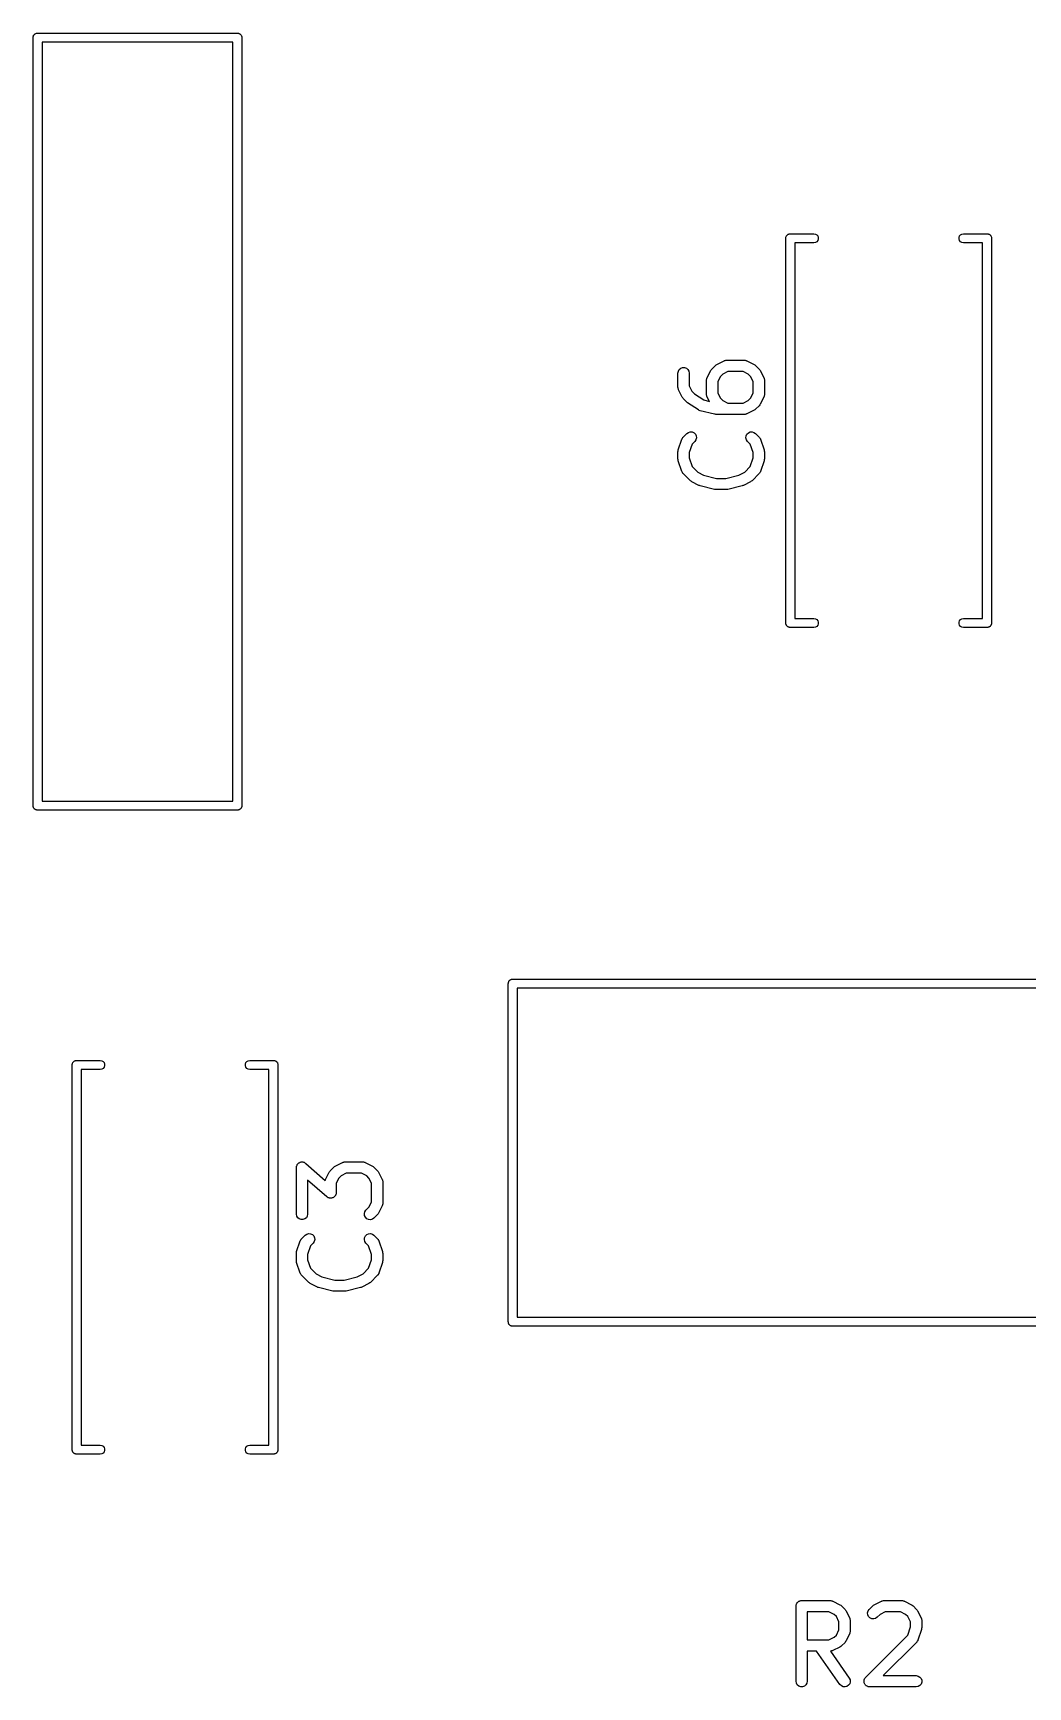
# Model space of a CAD drawing. Extents: x 135.1 to 182.9, y -142 to -62.3.
# Drawn here: x 135.11 to 148.35, y -120.22 to -98.21 of the extents above; entities that cross this region are included whole.
import ezdxf

# ---------------------------------------------------------------- set-up
doc = ezdxf.new("R2010")
doc.units = 0
doc.header["$MEASUREMENT"] = 0
doc.layers.add('BLACK', color=7, linetype='CONTINUOUS')

msp = doc.modelspace()

# ---------------------------------------------------------------- linework, layer by layer
at = {"layer": 'Black'}
for p, q in [((135.11, -98.27), (135.111, -98.2648)), ((135.11, -108.49), (135.11, -98.27)), ((135.111, -98.2596), (135.113, -98.2547)), ((135.111, -98.2648), (135.111, -98.2596)), ((135.113, -98.2547), (135.114, -98.2495)), ((135.114, -98.2495), (135.116, -98.2449)), ((135.116, -98.2449), (135.118, -98.24)), ((135.118, -98.24), (135.121, -98.236)), ((135.121, -98.236), (135.124, -98.2314)), ((135.124, -98.2314), (135.128, -98.2281)), ((135.128, -98.2281), (135.131, -98.224)), ((135.131, -98.224), (135.136, -98.2214)), ((135.136, -98.2214), (135.14, -98.218)), ((135.14, -98.218), (135.145, -98.2162)), ((135.145, -98.2162), (135.149, -98.2136)), ((135.149, -98.2136), (135.155, -98.2127)), ((135.155, -98.2127), (135.16, -98.2109)), ((135.16, -98.2109), (135.165, -98.2109)), ((135.165, -98.2109), (135.17, -98.21)), ((135.17, -98.21), (137.83, -98.21)), ((135.23, -98.33), (135.23, -108.43)), ((137.77, -98.33), (135.23, -98.33)), ((137.77, -108.43), (137.77, -98.33)), ((137.83, -98.21), (137.835, -98.2109)), ((137.835, -98.2109), (137.84, -98.2109)), ((137.84, -98.2109), (137.845, -98.2127)), ((137.845, -98.2127), (137.851, -98.2136)), ((137.851, -98.2136), (137.855, -98.2162)), ((137.855, -98.2162), (137.86, -98.218)), ((137.86, -98.218), (137.864, -98.2214)), ((137.864, -98.2214), (137.869, -98.224)), ((137.869, -98.224), (137.872, -98.2281)), ((137.872, -98.2281), (137.876, -98.2314)), ((137.876, -98.2314), (137.879, -98.236)), ((137.879, -98.236), (137.882, -98.24)), ((137.882, -98.24), (137.884, -98.2449)), ((137.884, -98.2449), (137.886, -98.2495)), ((137.886, -98.2495), (137.887, -98.2547)), ((137.887, -98.2547), (137.889, -98.2596)), ((137.889, -98.2596), (137.889, -98.2648)), ((137.889, -98.2648), (137.89, -98.27)), ((137.89, -98.27), (137.89, -108.49)), ((145.13, -100.94), (145.131, -100.935)), ((145.13, -106.06), (145.13, -100.94)), ((145.131, -100.93), (145.133, -100.925)), ((145.131, -100.935), (145.131, -100.93)), ((145.133, -100.925), (145.134, -100.919)), ((145.134, -100.919), (145.136, -100.915)), ((145.136, -100.915), (145.138, -100.91)), ((145.138, -100.91), (145.141, -100.906)), ((145.141, -100.906), (145.144, -100.901)), ((145.144, -100.901), (145.148, -100.898)), ((145.148, -100.898), (145.151, -100.894)), ((145.151, -100.894), (145.156, -100.891)), ((145.156, -100.891), (145.16, -100.888)), ((145.16, -100.888), (145.165, -100.886)), ((145.165, -100.886), (145.169, -100.884)), ((145.169, -100.884), (145.175, -100.883)), ((145.175, -100.883), (145.18, -100.881)), ((145.18, -100.881), (145.185, -100.881)), ((145.185, -100.881), (145.19, -100.88)), ((145.19, -100.88), (145.504, -100.88)), ((145.504, -101), (145.25, -101)), ((145.25, -101), (145.25, -106)), ((145.504, -100.88), (145.525, -100.884)), ((145.525, -100.996), (145.504, -101)), ((145.525, -100.884), (145.543, -100.894)), ((145.543, -100.986), (145.525, -100.996)), ((145.543, -100.894), (145.556, -100.91)), ((145.556, -100.97), (145.543, -100.986)), ((145.556, -100.91), (145.563, -100.93)), ((145.563, -100.95), (145.556, -100.97)), ((145.563, -100.93), (145.563, -100.95)), ((147.437, -100.93), (147.444, -100.91)), ((147.437, -100.95), (147.437, -100.93)), ((147.444, -100.97), (147.437, -100.95)), ((147.444, -100.91), (147.457, -100.894)), ((147.457, -100.986), (147.444, -100.97)), ((147.457, -100.894), (147.475, -100.884)), ((147.475, -100.996), (147.457, -100.986)), ((147.475, -100.884), (147.496, -100.88)), ((147.496, -101), (147.475, -100.996)), ((147.496, -100.88), (147.81, -100.88)), ((147.75, -101), (147.496, -101)), ((147.75, -106), (147.75, -101)), ((147.81, -100.88), (147.815, -100.881)), ((147.815, -100.881), (147.82, -100.881)), ((147.82, -100.881), (147.825, -100.883)), ((147.825, -100.883), (147.831, -100.884)), ((147.831, -100.884), (147.835, -100.886)), ((147.835, -100.886), (147.84, -100.888)), ((147.84, -100.888), (147.844, -100.891)), ((147.844, -100.891), (147.849, -100.894)), ((147.849, -100.894), (147.852, -100.898)), ((147.852, -100.898), (147.856, -100.901)), ((147.856, -100.901), (147.859, -100.906)), ((147.859, -100.906), (147.862, -100.91)), ((147.862, -100.91), (147.864, -100.915)), ((147.864, -100.915), (147.866, -100.919)), ((147.866, -100.919), (147.867, -100.925)), ((147.867, -100.925), (147.869, -100.93)), ((147.869, -100.93), (147.869, -100.935)), ((147.869, -100.935), (147.87, -100.94)), ((147.87, -100.94), (147.87, -106.06)), ((143.695, -102.734), (143.7, -102.708)), ((143.695, -102.924), (143.695, -102.734)), ((143.7, -102.708), (143.713, -102.685)), ((143.713, -102.685), (143.733, -102.669)), ((143.733, -102.669), (143.757, -102.66)), ((143.757, -102.66), (143.783, -102.66)), ((143.783, -102.66), (143.808, -102.669)), ((143.808, -102.669), (143.828, -102.685)), ((143.828, -102.685), (143.841, -102.708)), ((143.841, -102.708), (143.845, -102.734)), ((143.845, -102.734), (143.845, -102.906)), ((144.084, -102.795), (144.132, -102.7)), ((144.132, -102.7), (144.139, -102.69)), ((144.139, -102.69), (144.146, -102.68)), ((144.146, -102.68), (144.194, -102.633)), ((144.194, -102.633), (144.203, -102.626)), ((144.203, -102.626), (144.213, -102.619)), ((144.213, -102.619), (144.308, -102.571)), ((144.291, -102.748), (144.261, -102.778)), ((144.36, -102.713), (144.291, -102.748)), ((144.308, -102.571), (144.312, -102.57)), ((144.312, -102.57), (144.316, -102.568)), ((144.316, -102.568), (144.325, -102.566)), ((144.325, -102.566), (144.333, -102.564)), ((144.333, -102.564), (144.338, -102.564)), ((144.338, -102.564), (144.342, -102.563)), ((144.342, -102.563), (144.58, -102.563)), ((144.562, -102.713), (144.36, -102.713)), ((144.631, -102.748), (144.562, -102.713)), ((144.58, -102.563), (144.584, -102.564)), ((144.584, -102.564), (144.588, -102.564)), ((144.588, -102.564), (144.597, -102.566)), ((144.597, -102.566), (144.606, -102.568)), ((144.606, -102.568), (144.609, -102.57)), ((144.609, -102.57), (144.613, -102.571)), ((144.613, -102.571), (144.709, -102.619)), ((144.661, -102.778), (144.631, -102.748)), ((144.709, -102.619), (144.718, -102.626)), ((144.718, -102.626), (144.728, -102.633)), ((144.728, -102.633), (144.776, -102.68)), ((144.776, -102.68), (144.783, -102.69)), ((144.783, -102.69), (144.79, -102.7)), ((144.79, -102.7), (144.837, -102.795)), ((143.696, -102.928), (143.695, -102.924)), ((143.696, -102.933), (143.696, -102.928)), ((143.698, -102.941), (143.696, -102.933)), ((143.7, -102.95), (143.698, -102.941)), ((143.702, -102.953), (143.7, -102.95)), ((143.703, -102.958), (143.702, -102.953)), ((143.751, -103.053), (143.703, -102.958)), ((143.845, -102.906), (143.88, -102.975)), ((143.88, -102.975), (143.913, -103.009)), ((144.076, -102.829), (144.077, -102.825)), ((144.076, -103.019), (144.076, -102.829)), ((144.077, -102.82), (144.079, -102.812)), ((144.077, -102.825), (144.077, -102.82)), ((144.079, -102.812), (144.081, -102.803)), ((144.081, -102.803), (144.083, -102.799)), ((144.083, -102.799), (144.084, -102.795)), ((144.261, -102.778), (144.226, -102.846)), ((144.226, -102.846), (144.226, -103.002)), ((144.695, -102.846), (144.661, -102.778)), ((144.695, -103.002), (144.695, -102.846)), ((144.837, -102.795), (144.839, -102.799)), ((144.839, -102.799), (144.841, -102.803)), ((144.841, -102.803), (144.842, -102.812)), ((144.842, -102.812), (144.845, -102.82)), ((144.845, -102.82), (144.845, -102.825)), ((144.845, -102.825), (144.845, -102.829)), ((144.845, -102.829), (144.845, -103.019)), ((143.758, -103.062), (143.751, -103.053)), ((143.765, -103.072), (143.758, -103.062)), ((143.813, -103.12), (143.765, -103.072)), ((143.819, -103.124), (143.813, -103.12)), ((143.824, -103.129), (143.819, -103.124)), ((143.967, -103.224), (143.824, -103.129)), ((143.913, -103.009), (144.039, -103.092)), ((144.039, -103.092), (144.113, -103.111)), ((144.077, -103.023), (144.076, -103.019)), ((144.077, -103.028), (144.077, -103.023)), ((144.079, -103.036), (144.077, -103.028)), ((144.081, -103.045), (144.079, -103.036)), ((144.083, -103.049), (144.081, -103.045)), ((144.084, -103.053), (144.083, -103.049)), ((144.113, -103.111), (144.084, -103.053)), ((144.226, -103.002), (144.261, -103.07)), ((144.261, -103.07), (144.291, -103.1)), ((144.291, -103.1), (144.36, -103.135)), ((144.36, -103.135), (144.562, -103.135)), ((144.562, -103.135), (144.631, -103.1)), ((144.631, -103.1), (144.661, -103.07)), ((144.661, -103.07), (144.695, -103.002)), ((144.776, -103.168), (144.728, -103.215)), ((144.783, -103.158), (144.776, -103.168)), ((144.79, -103.148), (144.783, -103.158)), ((144.837, -103.053), (144.79, -103.148)), ((144.839, -103.049), (144.837, -103.053)), ((144.841, -103.045), (144.839, -103.049)), ((144.842, -103.036), (144.841, -103.045)), ((144.845, -103.028), (144.842, -103.036)), ((144.845, -103.019), (144.845, -103.023)), ((144.845, -103.023), (144.845, -103.028)), ((143.979, -103.23), (143.967, -103.224)), ((143.99, -103.235), (143.979, -103.23)), ((144.181, -103.282), (143.99, -103.235)), ((144.19, -103.283), (144.181, -103.282)), ((144.199, -103.285), (144.19, -103.283)), ((144.58, -103.285), (144.199, -103.285)), ((144.584, -103.284), (144.58, -103.285)), ((144.588, -103.284), (144.584, -103.284)), ((144.597, -103.282), (144.588, -103.284)), ((144.606, -103.28), (144.597, -103.282)), ((144.609, -103.278), (144.606, -103.28)), ((144.613, -103.277), (144.609, -103.278)), ((144.709, -103.229), (144.613, -103.277)), ((144.718, -103.222), (144.709, -103.229)), ((144.728, -103.215), (144.718, -103.222)), ((143.699, -103.757), (143.747, -103.615)), ((143.747, -103.615), (143.749, -103.611)), ((143.749, -103.611), (143.75, -103.607)), ((143.75, -103.607), (143.755, -103.599)), ((143.755, -103.599), (143.759, -103.592)), ((143.759, -103.592), (143.762, -103.589)), ((143.762, -103.589), (143.765, -103.585)), ((143.765, -103.585), (143.813, -103.538)), ((143.813, -103.538), (143.834, -103.523)), ((143.834, -103.523), (143.859, -103.516)), ((143.859, -103.516), (143.885, -103.518)), ((143.919, -103.644), (143.884, -103.679)), ((143.885, -103.518), (143.909, -103.529)), ((143.909, -103.529), (143.927, -103.548)), ((143.934, -103.622), (143.919, -103.644)), ((143.927, -103.548), (143.938, -103.571)), ((143.94, -103.597), (143.934, -103.622)), ((143.938, -103.571), (143.94, -103.597)), ((144.6, -103.597), (144.603, -103.571)), ((144.607, -103.622), (144.6, -103.597)), ((144.603, -103.571), (144.614, -103.548)), ((144.622, -103.644), (144.607, -103.622)), ((144.614, -103.548), (144.632, -103.529)), ((144.657, -103.679), (144.622, -103.644)), ((144.632, -103.529), (144.656, -103.518)), ((144.656, -103.518), (144.682, -103.516)), ((144.682, -103.516), (144.707, -103.523)), ((144.707, -103.523), (144.728, -103.538)), ((144.728, -103.538), (144.776, -103.585)), ((144.776, -103.585), (144.778, -103.589)), ((144.778, -103.589), (144.782, -103.592)), ((144.782, -103.592), (144.786, -103.599)), ((144.786, -103.599), (144.791, -103.607)), ((144.791, -103.607), (144.792, -103.611)), ((144.792, -103.611), (144.794, -103.615)), ((144.794, -103.615), (144.842, -103.757)), ((143.695, -103.781), (143.697, -103.769)), ((143.695, -103.876), (143.695, -103.781)), ((143.697, -103.769), (143.699, -103.757)), ((143.884, -103.679), (143.845, -103.793)), ((143.845, -103.793), (143.845, -103.864)), ((143.845, -103.864), (143.884, -103.979)), ((144.695, -103.793), (144.657, -103.679)), ((144.657, -103.979), (144.695, -103.864)), ((144.695, -103.864), (144.695, -103.793)), ((144.842, -103.757), (144.843, -103.769)), ((144.843, -103.769), (144.845, -103.781)), ((144.845, -103.781), (144.845, -103.876)), ((143.697, -103.888), (143.695, -103.876)), ((143.699, -103.9), (143.697, -103.888)), ((143.747, -104.043), (143.699, -103.9)), ((143.749, -104.047), (143.747, -104.043)), ((143.75, -104.051), (143.749, -104.047)), ((143.755, -104.058), (143.75, -104.051)), ((143.759, -104.066), (143.755, -104.058)), ((143.762, -104.069), (143.759, -104.066)), ((143.765, -104.072), (143.762, -104.069)), ((143.86, -104.168), (143.765, -104.072)), ((143.884, -103.979), (143.958, -104.053)), ((143.958, -104.053), (144.035, -104.091)), ((144.035, -104.091), (144.208, -104.135)), ((144.333, -104.135), (144.506, -104.091)), ((144.506, -104.091), (144.583, -104.053)), ((144.583, -104.053), (144.657, -103.979)), ((144.776, -104.072), (144.681, -104.168)), ((144.778, -104.069), (144.776, -104.072)), ((144.782, -104.066), (144.778, -104.069)), ((144.786, -104.058), (144.782, -104.066)), ((144.791, -104.051), (144.786, -104.058)), ((144.792, -104.047), (144.791, -104.051)), ((144.794, -104.043), (144.792, -104.047)), ((144.842, -103.9), (144.794, -104.043)), ((144.843, -103.888), (144.842, -103.9)), ((144.845, -103.876), (144.843, -103.888)), ((143.87, -104.174), (143.86, -104.168)), ((143.88, -104.182), (143.87, -104.174)), ((143.975, -104.229), (143.88, -104.182)), ((143.983, -104.232), (143.975, -104.229)), ((143.99, -104.235), (143.983, -104.232)), ((144.181, -104.282), (143.99, -104.235)), ((144.19, -104.283), (144.181, -104.282)), ((144.199, -104.285), (144.19, -104.283)), ((144.342, -104.285), (144.199, -104.285)), ((144.208, -104.135), (144.333, -104.135)), ((144.351, -104.283), (144.342, -104.285)), ((144.36, -104.282), (144.351, -104.283)), ((144.55, -104.235), (144.36, -104.282)), ((144.558, -104.232), (144.55, -104.235)), ((144.566, -104.229), (144.558, -104.232)), ((144.661, -104.182), (144.566, -104.229)), ((144.671, -104.174), (144.661, -104.182)), ((144.681, -104.168), (144.671, -104.174)), ((145.131, -106.065), (145.13, -106.06)), ((145.131, -106.07), (145.131, -106.065)), ((145.133, -106.075), (145.131, -106.07)), ((145.25, -106), (145.504, -106)), ((145.504, -106), (145.525, -106.004)), ((145.525, -106.004), (145.543, -106.014)), ((145.543, -106.014), (145.556, -106.03)), ((145.556, -106.03), (145.563, -106.05)), ((145.563, -106.07), (145.556, -106.09)), ((145.563, -106.05), (145.563, -106.07)), ((147.437, -106.05), (147.444, -106.03)), ((147.437, -106.07), (147.437, -106.05)), ((147.444, -106.09), (147.437, -106.07)), ((147.444, -106.03), (147.457, -106.014)), ((147.457, -106.014), (147.475, -106.004)), ((147.475, -106.004), (147.496, -106)), ((147.496, -106), (147.75, -106)), ((147.869, -106.07), (147.867, -106.075)), ((147.87, -106.06), (147.869, -106.065)), ((147.869, -106.065), (147.869, -106.07)), ((145.134, -106.081), (145.133, -106.075)), ((145.136, -106.085), (145.134, -106.081)), ((145.138, -106.09), (145.136, -106.085)), ((145.141, -106.094), (145.138, -106.09)), ((145.144, -106.099), (145.141, -106.094)), ((145.148, -106.102), (145.144, -106.099)), ((145.151, -106.106), (145.148, -106.102)), ((145.156, -106.109), (145.151, -106.106)), ((145.16, -106.112), (145.156, -106.109)), ((145.165, -106.114), (145.16, -106.112)), ((145.169, -106.116), (145.165, -106.114)), ((145.175, -106.117), (145.169, -106.116)), ((145.18, -106.119), (145.175, -106.117)), ((145.185, -106.119), (145.18, -106.119)), ((145.19, -106.12), (145.185, -106.119)), ((145.504, -106.12), (145.19, -106.12)), ((145.525, -106.116), (145.504, -106.12)), ((145.543, -106.106), (145.525, -106.116)), ((145.556, -106.09), (145.543, -106.106)), ((147.457, -106.106), (147.444, -106.09)), ((147.475, -106.116), (147.457, -106.106)), ((147.496, -106.12), (147.475, -106.116)), ((147.81, -106.12), (147.496, -106.12)), ((147.815, -106.119), (147.81, -106.12)), ((147.82, -106.119), (147.815, -106.119)), ((147.825, -106.117), (147.82, -106.119)), ((147.831, -106.116), (147.825, -106.117)), ((147.835, -106.114), (147.831, -106.116)), ((147.84, -106.112), (147.835, -106.114)), ((147.844, -106.109), (147.84, -106.112)), ((147.849, -106.106), (147.844, -106.109)), ((147.852, -106.102), (147.849, -106.106)), ((147.856, -106.099), (147.852, -106.102)), ((147.859, -106.094), (147.856, -106.099)), ((147.862, -106.09), (147.859, -106.094)), ((147.864, -106.085), (147.862, -106.09)), ((147.866, -106.081), (147.864, -106.085)), ((147.867, -106.075), (147.866, -106.081)), ((135.111, -108.495), (135.11, -108.49)), ((135.23, -108.43), (137.77, -108.43)), ((137.89, -108.49), (137.889, -108.495)), ((135.111, -108.5), (135.111, -108.495)), ((135.113, -108.505), (135.111, -108.5)), ((135.114, -108.511), (135.113, -108.505)), ((135.116, -108.515), (135.114, -108.511)), ((135.118, -108.52), (135.116, -108.515)), ((135.121, -108.524), (135.118, -108.52)), ((135.124, -108.529), (135.121, -108.524)), ((135.128, -108.532), (135.124, -108.529)), ((135.131, -108.536), (135.128, -108.532)), ((135.136, -108.539), (135.131, -108.536)), ((135.14, -108.542), (135.136, -108.539)), ((135.145, -108.544), (135.14, -108.542)), ((135.149, -108.546), (135.145, -108.544)), ((135.155, -108.547), (135.149, -108.546)), ((135.16, -108.549), (135.155, -108.547)), ((135.165, -108.549), (135.16, -108.549)), ((135.17, -108.55), (135.165, -108.549)), ((137.83, -108.55), (135.17, -108.55)), ((137.835, -108.549), (137.83, -108.55)), ((137.84, -108.549), (137.835, -108.549)), ((137.845, -108.547), (137.84, -108.549)), ((137.851, -108.546), (137.845, -108.547)), ((137.855, -108.544), (137.851, -108.546)), ((137.86, -108.542), (137.855, -108.544)), ((137.864, -108.539), (137.86, -108.542)), ((137.869, -108.536), (137.864, -108.539)), ((137.872, -108.532), (137.869, -108.536)), ((137.876, -108.529), (137.872, -108.532)), ((137.879, -108.524), (137.876, -108.529)), ((137.882, -108.52), (137.879, -108.524)), ((137.884, -108.515), (137.882, -108.52)), ((137.886, -108.511), (137.884, -108.515)), ((137.887, -108.505), (137.886, -108.511)), ((137.889, -108.5), (137.887, -108.505)), ((137.889, -108.495), (137.889, -108.5)), ((141.436, -110.858), (141.437, -110.853)), ((141.436, -115.358), (141.436, -110.858)), ((141.437, -110.848), (141.439, -110.843)), ((141.437, -110.853), (141.437, -110.848)), ((141.439, -110.843), (141.44, -110.837)), ((141.44, -110.837), (141.442, -110.833)), ((141.442, -110.833), (141.444, -110.828)), ((141.444, -110.828), (141.447, -110.824)), ((141.447, -110.824), (141.45, -110.819)), ((141.45, -110.819), (141.454, -110.816)), ((141.454, -110.816), (141.457, -110.812)), ((141.457, -110.812), (141.462, -110.809)), ((141.462, -110.809), (141.466, -110.806)), ((141.466, -110.806), (141.471, -110.804)), ((141.471, -110.804), (141.475, -110.802)), ((141.475, -110.802), (141.481, -110.801)), ((141.481, -110.801), (141.486, -110.799)), ((141.486, -110.799), (141.491, -110.799)), ((141.491, -110.799), (141.496, -110.798)), ((141.496, -110.798), (177.176, -110.798)), ((141.556, -110.918), (141.556, -115.298)), ((177.116, -110.918), (141.556, -110.918)), ((135.63, -111.94), (135.631, -111.935)), ((135.63, -117.06), (135.63, -111.94)), ((135.631, -111.93), (135.633, -111.925)), ((135.631, -111.935), (135.631, -111.93)), ((135.633, -111.925), (135.634, -111.919)), ((135.634, -111.919), (135.636, -111.915)), ((135.636, -111.915), (135.638, -111.91)), ((135.638, -111.91), (135.641, -111.906)), ((135.641, -111.906), (135.644, -111.901)), ((135.644, -111.901), (135.648, -111.898)), ((135.648, -111.898), (135.651, -111.894)), ((135.651, -111.894), (135.656, -111.891)), ((135.656, -111.891), (135.66, -111.888)), ((135.66, -111.888), (135.665, -111.886)), ((135.665, -111.886), (135.669, -111.884)), ((135.669, -111.884), (135.675, -111.883)), ((135.675, -111.883), (135.68, -111.881)), ((135.68, -111.881), (135.685, -111.881)), ((135.685, -111.881), (135.69, -111.88)), ((135.69, -111.88), (136.004, -111.88)), ((136.004, -112), (135.75, -112)), ((135.75, -112), (135.75, -117)), ((136.004, -111.88), (136.025, -111.884)), ((136.025, -111.996), (136.004, -112)), ((136.025, -111.884), (136.043, -111.894)), ((136.043, -111.986), (136.025, -111.996)), ((136.043, -111.894), (136.056, -111.91)), ((136.056, -111.97), (136.043, -111.986)), ((136.056, -111.91), (136.063, -111.93)), ((136.063, -111.95), (136.056, -111.97)), ((136.063, -111.93), (136.063, -111.95)), ((137.937, -111.93), (137.944, -111.91)), ((137.937, -111.95), (137.937, -111.93)), ((137.944, -111.97), (137.937, -111.95)), ((137.944, -111.91), (137.957, -111.894)), ((137.957, -111.986), (137.944, -111.97)), ((137.957, -111.894), (137.975, -111.884)), ((137.975, -111.996), (137.957, -111.986)), ((137.975, -111.884), (137.996, -111.88)), ((137.996, -112), (137.975, -111.996)), ((137.996, -111.88), (138.31, -111.88)), ((138.25, -112), (137.996, -112)), ((138.25, -117), (138.25, -112)), ((138.31, -111.88), (138.315, -111.881)), ((138.315, -111.881), (138.32, -111.881)), ((138.32, -111.881), (138.325, -111.883)), ((138.325, -111.883), (138.331, -111.884)), ((138.331, -111.884), (138.335, -111.886)), ((138.335, -111.886), (138.34, -111.888)), ((138.34, -111.888), (138.344, -111.891)), ((138.344, -111.891), (138.349, -111.894)), ((138.349, -111.894), (138.352, -111.898)), ((138.352, -111.898), (138.356, -111.901)), ((138.356, -111.901), (138.359, -111.906)), ((138.359, -111.906), (138.362, -111.91)), ((138.362, -111.91), (138.364, -111.915)), ((138.364, -111.915), (138.366, -111.919)), ((138.366, -111.919), (138.367, -111.925)), ((138.367, -111.925), (138.369, -111.93)), ((138.369, -111.93), (138.369, -111.935)), ((138.369, -111.935), (138.37, -111.94)), ((138.37, -111.94), (138.37, -117.06)), ((138.615, -113.306), (138.617, -113.299)), ((138.615, -113.925), (138.615, -113.306)), ((138.617, -113.292), (138.619, -113.286)), ((138.617, -113.299), (138.617, -113.292)), ((138.619, -113.286), (138.62, -113.281)), ((138.62, -113.281), (138.624, -113.274)), ((138.624, -113.274), (138.626, -113.267)), ((138.626, -113.267), (138.63, -113.263)), ((138.63, -113.263), (138.633, -113.258)), ((138.633, -113.258), (138.639, -113.253)), ((138.639, -113.253), (138.643, -113.248)), ((138.643, -113.248), (138.648, -113.245)), ((138.648, -113.245), (138.653, -113.241)), ((138.653, -113.241), (138.66, -113.239)), ((138.66, -113.239), (138.666, -113.235)), ((138.666, -113.235), (138.672, -113.234)), ((138.672, -113.234), (138.677, -113.232)), ((138.677, -113.232), (138.685, -113.232)), ((138.685, -113.232), (138.692, -113.231)), ((138.692, -113.231), (138.698, -113.232)), ((138.698, -113.232), (138.703, -113.232)), ((138.703, -113.232), (138.71, -113.235)), ((138.71, -113.235), (138.717, -113.236)), ((138.717, -113.236), (138.722, -113.239)), ((138.722, -113.239), (138.728, -113.241)), ((138.728, -113.241), (138.733, -113.246)), ((138.733, -113.246), (138.74, -113.25)), ((138.74, -113.25), (139, -113.477)), ((139.066, -113.348), (139.114, -113.301)), ((139.114, -113.301), (139.123, -113.294)), ((139.123, -113.294), (139.133, -113.287)), ((139.133, -113.287), (139.228, -113.239)), ((139.228, -113.239), (139.232, -113.238)), ((139.232, -113.238), (139.236, -113.236)), ((139.236, -113.236), (139.245, -113.234)), ((139.245, -113.234), (139.253, -113.232)), ((139.253, -113.232), (139.258, -113.232)), ((139.258, -113.232), (139.262, -113.231)), ((139.262, -113.231), (139.5, -113.231)), ((139.5, -113.231), (139.504, -113.232)), ((139.504, -113.232), (139.508, -113.232)), ((139.508, -113.232), (139.517, -113.234)), ((139.517, -113.234), (139.526, -113.236)), ((139.526, -113.236), (139.529, -113.238)), ((139.529, -113.238), (139.533, -113.239)), ((139.533, -113.239), (139.629, -113.287)), ((139.629, -113.287), (139.638, -113.294)), ((139.638, -113.294), (139.648, -113.301)), ((139.648, -113.301), (139.696, -113.348)), ((139.022, -113.696), (138.765, -113.472)), ((138.765, -113.472), (138.765, -113.925)), ((139, -113.477), (139.001, -113.471)), ((139.001, -113.471), (139.003, -113.467)), ((139.003, -113.467), (139.004, -113.463)), ((139.004, -113.463), (139.052, -113.368)), ((139.052, -113.368), (139.059, -113.358)), ((139.059, -113.358), (139.066, -113.348)), ((139.181, -113.446), (139.146, -113.514)), ((139.146, -113.514), (139.146, -113.64)), ((139.211, -113.416), (139.181, -113.446)), ((139.28, -113.381), (139.211, -113.416)), ((139.482, -113.381), (139.28, -113.381)), ((139.551, -113.416), (139.482, -113.381)), ((139.581, -113.446), (139.551, -113.416)), ((139.615, -113.514), (139.581, -113.446)), ((139.615, -113.765), (139.615, -113.514)), ((139.696, -113.348), (139.703, -113.358)), ((139.703, -113.358), (139.71, -113.368)), ((139.71, -113.368), (139.757, -113.463)), ((139.757, -113.463), (139.759, -113.467)), ((139.759, -113.467), (139.761, -113.471)), ((139.761, -113.471), (139.762, -113.48)), ((139.762, -113.48), (139.765, -113.488)), ((139.765, -113.488), (139.765, -113.493)), ((139.765, -113.493), (139.765, -113.497)), ((139.765, -113.497), (139.765, -113.782)), ((139.028, -113.7), (139.022, -113.696)), ((139.034, -113.705), (139.028, -113.7)), ((139.039, -113.707), (139.034, -113.705)), ((139.044, -113.71), (139.039, -113.707)), ((139.051, -113.711), (139.044, -113.71)), ((139.058, -113.713), (139.051, -113.711)), ((139.064, -113.713), (139.058, -113.713)), ((139.07, -113.715), (139.064, -113.713)), ((139.077, -113.713), (139.07, -113.715)), ((139.084, -113.713), (139.077, -113.713)), ((139.09, -113.711), (139.084, -113.713)), ((139.096, -113.711), (139.09, -113.711)), ((139.102, -113.707), (139.096, -113.711)), ((139.109, -113.705), (139.102, -113.707)), ((139.113, -113.701), (139.109, -113.705)), ((139.118, -113.698), (139.113, -113.701)), ((139.123, -113.693), (139.118, -113.698)), ((139.129, -113.688), (139.123, -113.693)), ((139.132, -113.683), (139.129, -113.688)), ((139.135, -113.678), (139.132, -113.683)), ((139.138, -113.672), (139.135, -113.678)), ((139.142, -113.665), (139.138, -113.672)), ((139.143, -113.66), (139.142, -113.665)), ((139.145, -113.654), (139.143, -113.66)), ((139.146, -113.64), (139.145, -113.647)), ((139.145, -113.647), (139.145, -113.654)), ((139.581, -113.833), (139.615, -113.765)), ((138.62, -113.951), (138.615, -113.925)), ((138.633, -113.974), (138.62, -113.951)), ((138.653, -113.99), (138.633, -113.974)), ((138.677, -113.999), (138.653, -113.99)), ((138.728, -113.99), (138.703, -113.999)), ((138.748, -113.974), (138.728, -113.99)), ((138.761, -113.951), (138.748, -113.974)), ((138.765, -113.925), (138.761, -113.951)), ((139.52, -113.919), (139.527, -113.894)), ((139.523, -113.945), (139.52, -113.919)), ((139.534, -113.968), (139.523, -113.945)), ((139.527, -113.894), (139.542, -113.872)), ((139.552, -113.987), (139.534, -113.968)), ((139.542, -113.872), (139.581, -113.833)), ((139.576, -113.998), (139.552, -113.987)), ((139.627, -113.993), (139.602, -114)), ((139.648, -113.978), (139.627, -113.993)), ((139.696, -113.931), (139.648, -113.978)), ((139.703, -113.921), (139.696, -113.931)), ((139.71, -113.911), (139.703, -113.921)), ((139.757, -113.816), (139.71, -113.911)), ((139.759, -113.812), (139.757, -113.816)), ((139.761, -113.808), (139.759, -113.812)), ((139.762, -113.799), (139.761, -113.808)), ((139.765, -113.791), (139.762, -113.799)), ((139.765, -113.782), (139.765, -113.787)), ((139.765, -113.787), (139.765, -113.791)), ((138.703, -113.999), (138.677, -113.999)), ((138.685, -114.253), (138.733, -114.206)), ((138.733, -114.206), (138.754, -114.191)), ((138.754, -114.191), (138.779, -114.184)), ((138.779, -114.184), (138.805, -114.186)), ((138.805, -114.186), (138.829, -114.197)), ((138.829, -114.197), (138.847, -114.216)), ((138.847, -114.216), (138.858, -114.239)), ((139.523, -114.239), (139.534, -114.216)), ((139.534, -114.216), (139.552, -114.197)), ((139.552, -114.197), (139.576, -114.186)), ((139.602, -114), (139.576, -113.998)), ((139.576, -114.186), (139.602, -114.184)), ((139.602, -114.184), (139.627, -114.191)), ((139.627, -114.191), (139.648, -114.206)), ((139.648, -114.206), (139.696, -114.253)), ((138.617, -114.437), (138.619, -114.425)), ((138.619, -114.425), (138.667, -114.283)), ((138.667, -114.283), (138.669, -114.279)), ((138.669, -114.279), (138.67, -114.275)), ((138.67, -114.275), (138.675, -114.267)), ((138.675, -114.267), (138.679, -114.26)), ((138.679, -114.26), (138.682, -114.257)), ((138.682, -114.257), (138.685, -114.253)), ((138.804, -114.347), (138.765, -114.461)), ((138.839, -114.312), (138.804, -114.347)), ((138.854, -114.29), (138.839, -114.312)), ((138.86, -114.265), (138.854, -114.29)), ((138.858, -114.239), (138.86, -114.265)), ((139.52, -114.265), (139.523, -114.239)), ((139.527, -114.29), (139.52, -114.265)), ((139.542, -114.312), (139.527, -114.29)), ((139.577, -114.347), (139.542, -114.312)), ((139.615, -114.461), (139.577, -114.347)), ((139.696, -114.253), (139.698, -114.257)), ((139.698, -114.257), (139.702, -114.26)), ((139.702, -114.26), (139.706, -114.267)), ((139.706, -114.267), (139.711, -114.275)), ((139.711, -114.275), (139.712, -114.279)), ((139.712, -114.279), (139.714, -114.283)), ((139.714, -114.283), (139.762, -114.425)), ((139.762, -114.425), (139.763, -114.437)), ((138.615, -114.449), (138.617, -114.437)), ((138.615, -114.544), (138.615, -114.449)), ((138.617, -114.556), (138.615, -114.544)), ((138.619, -114.568), (138.617, -114.556)), ((138.667, -114.711), (138.619, -114.568)), ((138.765, -114.461), (138.765, -114.532)), ((138.765, -114.532), (138.804, -114.647)), ((138.804, -114.647), (138.878, -114.721)), ((139.503, -114.721), (139.577, -114.647)), ((139.577, -114.647), (139.615, -114.532)), ((139.615, -114.532), (139.615, -114.461)), ((139.762, -114.568), (139.714, -114.711)), ((139.763, -114.556), (139.762, -114.568)), ((139.763, -114.437), (139.765, -114.449)), ((139.765, -114.544), (139.763, -114.556)), ((139.765, -114.449), (139.765, -114.544)), ((138.669, -114.715), (138.667, -114.711)), ((138.67, -114.719), (138.669, -114.715)), ((138.675, -114.726), (138.67, -114.719)), ((138.679, -114.734), (138.675, -114.726)), ((138.682, -114.737), (138.679, -114.734)), ((138.685, -114.74), (138.682, -114.737)), ((138.78, -114.836), (138.685, -114.74)), ((138.79, -114.842), (138.78, -114.836)), ((138.8, -114.85), (138.79, -114.842)), ((138.895, -114.897), (138.8, -114.85)), ((138.878, -114.721), (138.955, -114.759)), ((138.955, -114.759), (139.128, -114.803)), ((139.128, -114.803), (139.253, -114.803)), ((139.253, -114.803), (139.426, -114.759)), ((139.426, -114.759), (139.503, -114.721)), ((139.581, -114.85), (139.486, -114.897)), ((139.591, -114.842), (139.581, -114.85)), ((139.601, -114.836), (139.591, -114.842)), ((139.696, -114.74), (139.601, -114.836)), ((139.698, -114.737), (139.696, -114.74)), ((139.702, -114.734), (139.698, -114.737)), ((139.706, -114.726), (139.702, -114.734)), ((139.711, -114.719), (139.706, -114.726)), ((139.712, -114.715), (139.711, -114.719)), ((139.714, -114.711), (139.712, -114.715)), ((138.903, -114.9), (138.895, -114.897)), ((138.91, -114.903), (138.903, -114.9)), ((139.101, -114.95), (138.91, -114.903)), ((139.11, -114.951), (139.101, -114.95)), ((139.119, -114.953), (139.11, -114.951)), ((139.262, -114.953), (139.119, -114.953)), ((139.271, -114.951), (139.262, -114.953)), ((139.28, -114.95), (139.271, -114.951)), ((139.47, -114.903), (139.28, -114.95)), ((139.478, -114.9), (139.47, -114.903)), ((139.486, -114.897), (139.478, -114.9)), ((141.556, -115.298), (177.116, -115.298)), ((141.437, -115.363), (141.436, -115.358)), ((141.437, -115.368), (141.437, -115.363)), ((141.439, -115.373), (141.437, -115.368)), ((141.44, -115.379), (141.439, -115.373)), ((141.442, -115.383), (141.44, -115.379)), ((141.444, -115.388), (141.442, -115.383)), ((141.447, -115.392), (141.444, -115.388)), ((141.45, -115.397), (141.447, -115.392)), ((141.454, -115.4), (141.45, -115.397)), ((141.457, -115.404), (141.454, -115.4)), ((141.462, -115.407), (141.457, -115.404)), ((141.466, -115.41), (141.462, -115.407)), ((141.471, -115.412), (141.466, -115.41)), ((141.475, -115.414), (141.471, -115.412)), ((141.481, -115.415), (141.475, -115.414)), ((141.486, -115.417), (141.481, -115.415)), ((141.491, -115.417), (141.486, -115.417)), ((141.496, -115.418), (141.491, -115.417)), ((177.176, -115.418), (141.496, -115.418)), ((135.631, -117.065), (135.63, -117.06)), ((135.631, -117.07), (135.631, -117.065)), ((135.633, -117.075), (135.631, -117.07)), ((135.634, -117.081), (135.633, -117.075)), ((135.75, -117), (136.004, -117)), ((136.004, -117), (136.025, -117.004)), ((136.025, -117.004), (136.043, -117.014)), ((136.043, -117.014), (136.056, -117.03)), ((136.056, -117.03), (136.063, -117.05)), ((136.063, -117.07), (136.056, -117.09)), ((136.063, -117.05), (136.063, -117.07)), ((137.937, -117.05), (137.944, -117.03)), ((137.937, -117.07), (137.937, -117.05)), ((137.944, -117.09), (137.937, -117.07)), ((137.944, -117.03), (137.957, -117.014)), ((137.957, -117.014), (137.975, -117.004)), ((137.975, -117.004), (137.996, -117)), ((137.996, -117), (138.25, -117)), ((138.367, -117.075), (138.366, -117.081)), ((138.369, -117.07), (138.367, -117.075)), ((138.37, -117.06), (138.369, -117.065)), ((138.369, -117.065), (138.369, -117.07)), ((135.636, -117.085), (135.634, -117.081)), ((135.638, -117.09), (135.636, -117.085)), ((135.641, -117.094), (135.638, -117.09)), ((135.644, -117.099), (135.641, -117.094)), ((135.648, -117.102), (135.644, -117.099)), ((135.651, -117.106), (135.648, -117.102)), ((135.656, -117.109), (135.651, -117.106)), ((135.66, -117.112), (135.656, -117.109)), ((135.665, -117.114), (135.66, -117.112)), ((135.669, -117.116), (135.665, -117.114)), ((135.675, -117.117), (135.669, -117.116)), ((135.68, -117.119), (135.675, -117.117)), ((135.685, -117.119), (135.68, -117.119)), ((135.69, -117.12), (135.685, -117.119)), ((136.004, -117.12), (135.69, -117.12)), ((136.025, -117.116), (136.004, -117.12)), ((136.043, -117.106), (136.025, -117.116)), ((136.056, -117.09), (136.043, -117.106)), ((137.957, -117.106), (137.944, -117.09)), ((137.975, -117.116), (137.957, -117.106)), ((137.996, -117.12), (137.975, -117.116)), ((138.31, -117.12), (137.996, -117.12)), ((138.315, -117.119), (138.31, -117.12)), ((138.32, -117.119), (138.315, -117.119)), ((138.325, -117.117), (138.32, -117.119)), ((138.331, -117.116), (138.325, -117.117)), ((138.335, -117.114), (138.331, -117.116)), ((138.34, -117.112), (138.335, -117.114)), ((138.344, -117.109), (138.34, -117.112)), ((138.349, -117.106), (138.344, -117.109)), ((138.352, -117.102), (138.349, -117.106)), ((138.356, -117.099), (138.352, -117.102)), ((138.359, -117.094), (138.356, -117.099)), ((138.362, -117.09), (138.359, -117.094)), ((138.364, -117.085), (138.362, -117.09)), ((138.366, -117.081), (138.364, -117.085)), ((145.267, -119.142), (145.268, -119.136)), ((145.267, -120.142), (145.267, -119.142)), ((145.268, -119.129), (145.27, -119.123)), ((145.268, -119.136), (145.268, -119.129)), ((145.27, -119.123), (145.271, -119.117)), ((145.271, -119.117), (145.275, -119.111)), ((145.275, -119.111), (145.277, -119.105)), ((145.277, -119.105), (145.281, -119.1)), ((145.281, -119.1), (145.284, -119.094)), ((145.284, -119.094), (145.289, -119.09)), ((145.289, -119.09), (145.294, -119.085)), ((145.294, -119.085), (145.299, -119.082)), ((145.299, -119.082), (145.304, -119.077)), ((145.304, -119.077), (145.311, -119.075)), ((145.311, -119.075), (145.316, -119.072)), ((145.316, -119.072), (145.323, -119.071)), ((145.323, -119.071), (145.329, -119.069)), ((145.329, -119.069), (145.335, -119.069)), ((145.335, -119.069), (145.342, -119.067)), ((145.342, -119.067), (145.723, -119.067)), ((145.417, -119.217), (145.417, -119.591)), ((145.705, -119.217), (145.417, -119.217)), ((145.774, -119.252), (145.705, -119.217)), ((145.723, -119.067), (145.727, -119.068)), ((145.727, -119.068), (145.731, -119.068)), ((145.731, -119.068), (145.74, -119.07)), ((145.74, -119.07), (145.749, -119.072)), ((145.749, -119.072), (145.752, -119.074)), ((145.752, -119.074), (145.756, -119.075)), ((145.756, -119.075), (145.852, -119.123)), ((145.804, -119.282), (145.774, -119.252)), ((145.852, -119.123), (145.861, -119.13)), ((145.861, -119.13), (145.871, -119.137)), ((145.871, -119.137), (145.919, -119.185)), ((145.919, -119.185), (145.926, -119.194)), ((145.926, -119.194), (145.933, -119.204)), ((145.933, -119.204), (145.98, -119.299)), ((146.22, -119.231), (146.226, -119.206)), ((146.222, -119.257), (146.22, -119.231)), ((146.233, -119.281), (146.222, -119.257)), ((146.226, -119.206), (146.241, -119.185)), ((146.241, -119.185), (146.289, -119.137)), ((146.289, -119.137), (146.299, -119.13)), ((146.299, -119.13), (146.308, -119.123)), ((146.308, -119.123), (146.404, -119.075)), ((146.386, -119.252), (146.347, -119.291)), ((146.455, -119.217), (146.386, -119.252)), ((146.404, -119.075), (146.408, -119.074)), ((146.408, -119.074), (146.411, -119.072)), ((146.411, -119.072), (146.42, -119.07)), ((146.42, -119.07), (146.429, -119.068)), ((146.429, -119.068), (146.433, -119.068)), ((146.433, -119.068), (146.437, -119.067)), ((146.437, -119.067), (146.675, -119.067)), ((146.658, -119.217), (146.455, -119.217)), ((146.726, -119.252), (146.658, -119.217)), ((146.675, -119.067), (146.679, -119.068)), ((146.679, -119.068), (146.684, -119.068)), ((146.684, -119.068), (146.692, -119.07)), ((146.692, -119.07), (146.701, -119.072)), ((146.701, -119.072), (146.705, -119.074)), ((146.705, -119.074), (146.709, -119.075)), ((146.709, -119.075), (146.804, -119.123)), ((146.756, -119.282), (146.726, -119.252)), ((146.804, -119.123), (146.814, -119.13)), ((146.814, -119.13), (146.824, -119.137)), ((146.824, -119.137), (146.871, -119.185)), ((146.871, -119.185), (146.878, -119.194)), ((146.878, -119.194), (146.885, -119.204)), ((146.885, -119.204), (146.933, -119.299)), ((145.838, -119.351), (145.804, -119.282)), ((145.804, -119.527), (145.838, -119.458)), ((145.838, -119.458), (145.838, -119.351)), ((145.98, -119.299), (145.982, -119.303)), ((145.982, -119.303), (145.984, -119.307)), ((145.984, -119.307), (145.985, -119.316)), ((145.985, -119.493), (145.984, -119.501)), ((145.985, -119.316), (145.988, -119.324)), ((145.988, -119.484), (145.985, -119.493)), ((145.988, -119.324), (145.988, -119.329)), ((145.988, -119.329), (145.988, -119.333)), ((145.988, -119.333), (145.988, -119.476)), ((145.988, -119.476), (145.988, -119.48)), ((145.988, -119.48), (145.988, -119.484)), ((146.251, -119.299), (146.233, -119.281)), ((146.275, -119.31), (146.251, -119.299)), ((146.301, -119.312), (146.275, -119.31)), ((146.326, -119.306), (146.301, -119.312)), ((146.347, -119.291), (146.326, -119.306)), ((146.753, -119.53), (146.791, -119.416)), ((146.791, -119.351), (146.756, -119.282)), ((146.791, -119.416), (146.791, -119.351)), ((146.937, -119.452), (146.889, -119.595)), ((146.933, -119.299), (146.934, -119.303)), ((146.934, -119.303), (146.936, -119.307)), ((146.936, -119.307), (146.938, -119.316)), ((146.939, -119.44), (146.937, -119.452)), ((146.938, -119.316), (146.94, -119.324)), ((146.941, -119.428), (146.939, -119.44)), ((146.94, -119.324), (146.94, -119.329)), ((146.94, -119.329), (146.941, -119.333)), ((146.941, -119.333), (146.941, -119.428)), ((145.417, -119.591), (145.705, -119.591)), ((145.705, -119.591), (145.774, -119.557)), ((145.852, -119.686), (145.756, -119.733)), ((145.774, -119.557), (145.804, -119.527)), ((145.861, -119.678), (145.852, -119.686)), ((145.871, -119.672), (145.861, -119.678)), ((145.919, -119.624), (145.871, -119.672)), ((145.926, -119.614), (145.919, -119.624)), ((145.933, -119.604), (145.926, -119.614)), ((145.98, -119.509), (145.933, -119.604)), ((145.982, -119.505), (145.98, -119.509)), ((145.984, -119.501), (145.982, -119.505)), ((146.194, -120.089), (146.753, -119.53)), ((146.871, -119.624), (146.428, -120.067)), ((146.874, -119.62), (146.871, -119.624)), ((146.877, -119.618), (146.874, -119.62)), ((146.881, -119.61), (146.877, -119.618)), ((146.886, -119.603), (146.881, -119.61)), ((146.887, -119.598), (146.886, -119.603)), ((146.889, -119.595), (146.887, -119.598)), ((145.541, -119.741), (145.417, -119.741)), ((145.417, -119.741), (145.417, -120.142)), ((145.852, -120.185), (145.541, -119.741)), ((145.727, -119.74), (145.724, -119.741)), ((145.724, -119.741), (145.975, -120.099)), ((145.731, -119.741), (145.727, -119.74)), ((145.74, -119.738), (145.731, -119.741)), ((145.749, -119.737), (145.74, -119.738)), ((145.752, -119.735), (145.749, -119.737)), ((145.756, -119.733), (145.752, -119.735)), ((145.271, -120.168), (145.267, -120.142)), ((145.417, -120.142), (145.412, -120.168)), ((145.975, -120.099), (145.986, -120.123)), ((145.988, -120.149), (145.981, -120.174)), ((145.986, -120.123), (145.988, -120.149)), ((146.172, -120.136), (146.173, -120.133)), ((146.173, -120.146), (146.172, -120.136)), ((146.173, -120.129), (146.176, -120.12)), ((146.173, -120.133), (146.173, -120.129)), ((146.173, -120.155), (146.173, -120.146)), ((146.174, -120.159), (146.173, -120.155)), ((146.176, -120.12), (146.179, -120.111)), ((146.179, -120.111), (146.181, -120.108)), ((146.181, -120.108), (146.182, -120.105)), ((146.182, -120.105), (146.188, -120.097)), ((146.188, -120.097), (146.194, -120.089)), ((146.428, -120.067), (146.866, -120.067)), ((146.866, -120.067), (146.891, -120.072)), ((146.891, -120.072), (146.914, -120.085)), ((146.914, -120.085), (146.931, -120.105)), ((146.931, -120.105), (146.94, -120.129)), ((146.94, -120.155), (146.931, -120.18)), ((146.94, -120.129), (146.94, -120.155)), ((145.284, -120.191), (145.271, -120.168)), ((145.304, -120.207), (145.284, -120.191)), ((145.329, -120.216), (145.304, -120.207)), ((145.355, -120.216), (145.329, -120.216)), ((145.379, -120.207), (145.355, -120.216)), ((145.399, -120.191), (145.379, -120.207)), ((145.412, -120.168), (145.399, -120.191)), ((145.87, -120.204), (145.852, -120.185)), ((145.894, -120.215), (145.87, -120.204)), ((145.92, -120.217), (145.894, -120.215)), ((145.945, -120.21), (145.92, -120.217)), ((145.966, -120.195), (145.945, -120.21)), ((145.981, -120.174), (145.966, -120.195)), ((146.174, -120.162), (146.174, -120.159)), ((146.178, -120.171), (146.174, -120.162)), ((146.182, -120.18), (146.178, -120.171)), ((146.184, -120.182), (146.182, -120.18)), ((146.185, -120.185), (146.184, -120.182)), ((146.192, -120.192), (146.185, -120.185)), ((146.198, -120.2), (146.192, -120.192)), ((146.201, -120.201), (146.198, -120.2)), ((146.204, -120.204), (146.201, -120.201)), ((146.213, -120.208), (146.204, -120.204)), ((146.221, -120.213), (146.213, -120.208)), ((146.224, -120.213), (146.221, -120.213)), ((146.227, -120.215), (146.224, -120.213)), ((146.237, -120.216), (146.227, -120.215)), ((146.247, -120.217), (146.237, -120.216)), ((146.866, -120.217), (146.247, -120.217)), ((146.891, -120.213), (146.866, -120.217)), ((146.914, -120.2), (146.891, -120.213)), ((146.931, -120.18), (146.914, -120.2))]:
    msp.add_line(p, q, dxfattribs=at)

doc.saveas('drawing.dxf')
